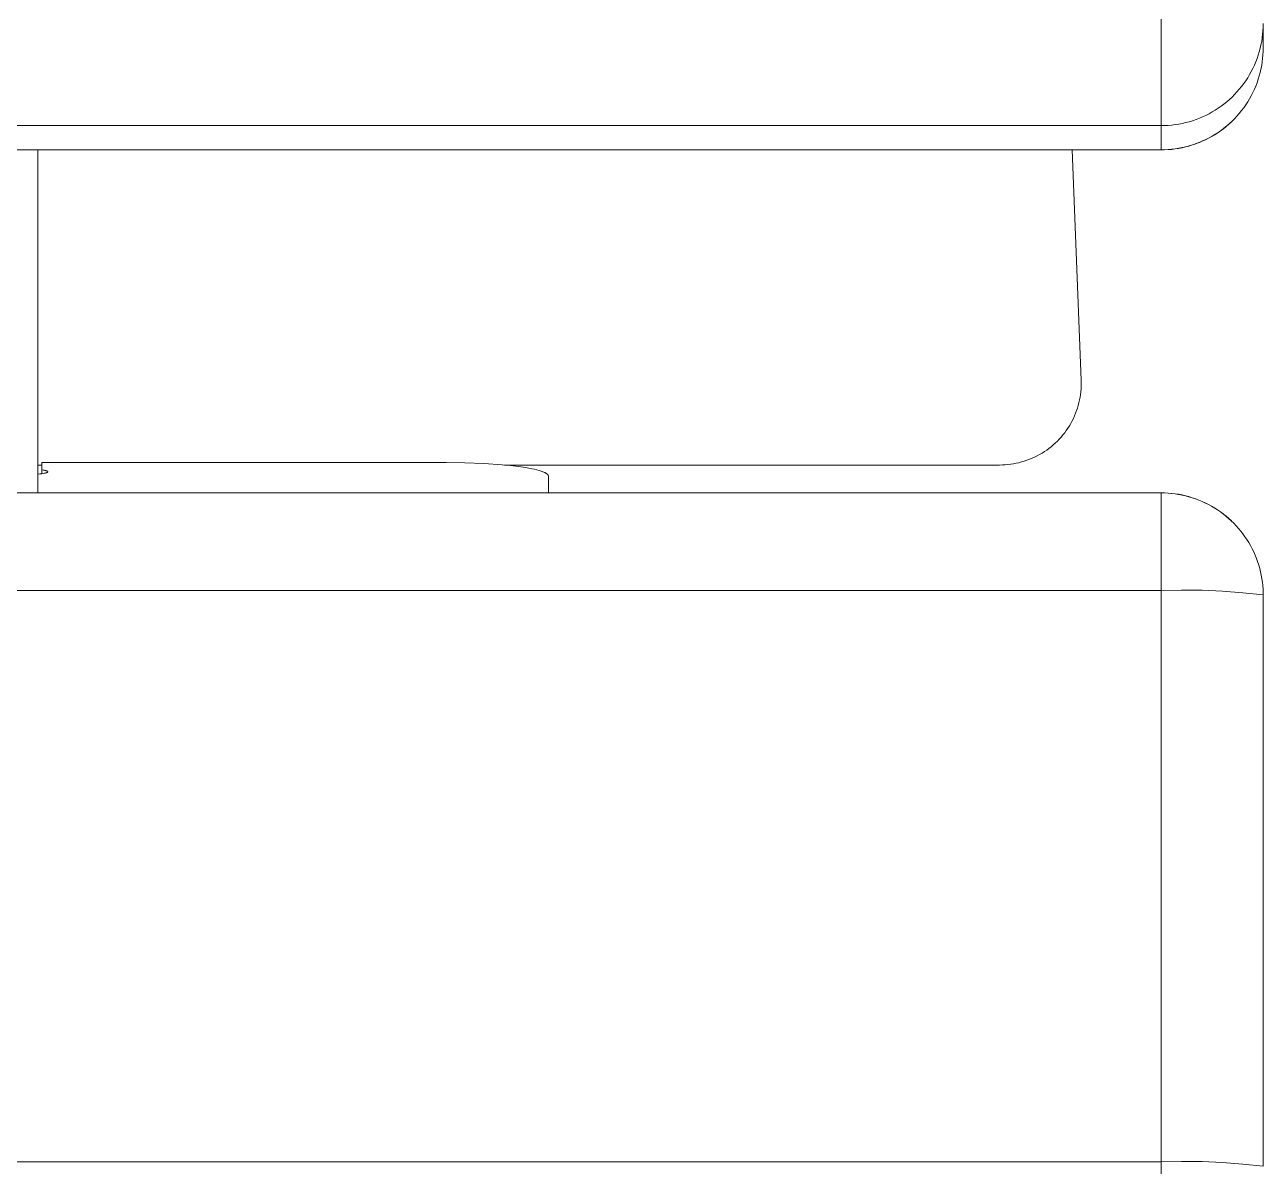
# Model space of a CAD drawing. Header units: millimetres. Extents: x -30 to 4992, y -440 to 3111.
# Drawn here: x 1882.4 to 1943, y 961 to 1016.9 of the extents above; entities that cross this region are included whole.
import ezdxf

# ---------------------------------------------------------------- set-up
doc = ezdxf.new("R2010")
doc.units = ezdxf.units.MM
doc.layers.add('ZANO_R', color=7, linetype='Continuous', lineweight=0)

msp = doc.modelspace()

# ---------------------------------------------------------------- linework, layer by layer
at = {"layer": 'ZANO_R'}
for p, q in [((1938.016, 1011.998), (1938.016, 1017.205)), ((1943.016, 1016.994), (1943.013, 1016.819)), ((1943.016, 1016.883), (1943.016, 1015.811)), ((1942.967, 1016.298), (1942.94, 1016.126)), ((1942.988, 1016.471), (1942.967, 1016.298)), ((1943.004, 1016.645), (1942.988, 1016.471)), ((1943.013, 1016.819), (1943.004, 1016.645)), ((1942.867, 1015.785), (1942.822, 1015.616)), ((1942.906, 1015.955), (1942.867, 1015.785)), ((1942.94, 1016.126), (1942.906, 1015.955)), ((1943.016, 1015.811), (1943.013, 1015.637)), ((1942.651, 1015.122), (1942.583, 1014.961)), ((1942.714, 1015.285), (1942.651, 1015.122)), ((1942.771, 1015.45), (1942.714, 1015.285)), ((1942.822, 1015.616), (1942.771, 1015.45)), ((1942.967, 1015.116), (1942.94, 1014.944)), ((1942.988, 1015.289), (1942.967, 1015.116)), ((1943.004, 1015.463), (1942.988, 1015.289)), ((1943.013, 1015.637), (1943.004, 1015.463)), ((1942.345, 1014.495), (1942.255, 1014.346)), ((1942.43, 1014.648), (1942.345, 1014.495)), ((1942.509, 1014.803), (1942.43, 1014.648)), ((1942.583, 1014.961), (1942.509, 1014.803)), ((1942.867, 1014.602), (1942.822, 1014.434)), ((1942.906, 1014.772), (1942.867, 1014.602)), ((1942.94, 1014.944), (1942.906, 1014.772)), ((1941.955, 1013.917), (1941.845, 1013.782)), ((1942.06, 1014.057), (1941.955, 1013.917)), ((1942.16, 1014.2), (1942.06, 1014.057)), ((1942.255, 1014.346), (1942.16, 1014.2)), ((1942.651, 1013.939), (1942.583, 1013.779)), ((1942.714, 1014.102), (1942.651, 1013.939)), ((1942.771, 1014.267), (1942.714, 1014.102)), ((1942.822, 1014.434), (1942.771, 1014.267)), ((1941.361, 1013.281), (1941.229, 1013.166)), ((1941.488, 1013.399), (1941.361, 1013.281)), ((1941.612, 1013.523), (1941.488, 1013.399)), ((1941.731, 1013.65), (1941.612, 1013.523)), ((1941.845, 1013.782), (1941.731, 1013.65)), ((1942.345, 1013.313), (1942.255, 1013.163)), ((1942.43, 1013.465), (1942.345, 1013.313)), ((1942.509, 1013.621), (1942.43, 1013.465)), ((1942.583, 1013.779), (1942.509, 1013.621)), ((1940.515, 1012.667), (1940.362, 1012.582)), ((1940.665, 1012.757), (1940.515, 1012.667)), ((1940.811, 1012.851), (1940.665, 1012.757)), ((1940.954, 1012.951), (1940.811, 1012.851)), ((1941.093, 1013.056), (1940.954, 1012.951)), ((1941.229, 1013.166), (1941.093, 1013.056)), ((1941.955, 1012.735), (1941.845, 1012.599)), ((1942.06, 1012.874), (1941.955, 1012.735)), ((1942.16, 1013.017), (1942.06, 1012.874)), ((1942.255, 1013.163), (1942.16, 1013.017)), ((1938.538, 1012.025), (1938.365, 1012.01)), ((1938.711, 1012.047), (1938.538, 1012.025)), ((1938.884, 1012.074), (1938.711, 1012.047)), ((1939.055, 1012.107), (1938.884, 1012.074)), ((1939.225, 1012.146), (1939.055, 1012.107)), ((1939.394, 1012.191), (1939.225, 1012.146)), ((1939.56, 1012.242), (1939.394, 1012.191)), ((1939.725, 1012.299), (1939.56, 1012.242)), ((1939.888, 1012.361), (1939.725, 1012.299)), ((1940.049, 1012.429), (1939.888, 1012.361)), ((1940.207, 1012.503), (1940.049, 1012.429)), ((1940.362, 1012.582), (1940.207, 1012.503)), ((1941.333, 1012.07), (1941.202, 1011.958)), ((1941.361, 1012.098), (1941.229, 1011.984)), ((1941.46, 1012.187), (1941.333, 1012.07)), ((1941.488, 1012.217), (1941.361, 1012.098)), ((1941.612, 1012.34), (1941.488, 1012.217)), ((1941.731, 1012.468), (1941.612, 1012.34)), ((1941.845, 1012.599), (1941.731, 1012.468)), ((1938.016, 1011.998), (148.016, 1011.998)), ((1938.19, 1012.001), (1938.016, 1011.998)), ((1938.016, 1010.816), (1938.016, 1011.998)), ((1938.365, 1012.01), (1938.19, 1012.001)), ((1940.492, 1011.468), (1940.341, 1011.385)), ((1940.515, 1011.484), (1940.362, 1011.4)), ((1940.641, 1011.556), (1940.492, 1011.468)), ((1940.665, 1011.574), (1940.515, 1011.484)), ((1940.786, 1011.649), (1940.641, 1011.556)), ((1940.811, 1011.669), (1940.665, 1011.574)), ((1940.928, 1011.747), (1940.786, 1011.649)), ((1940.954, 1011.769), (1940.811, 1011.669)), ((1941.067, 1011.85), (1940.928, 1011.747)), ((1941.093, 1011.874), (1940.954, 1011.769)), ((1941.202, 1011.958), (1941.067, 1011.85)), ((1941.229, 1011.984), (1941.093, 1011.874)), ((148.016, 1010.816), (1938.016, 1010.816)), ((1938.016, 1010.811), (148.016, 1010.811)), ((1883.016, 994.014), (1883.016, 1010.816)), ((1934.104, 999.537), (1933.664, 1010.816)), ((1938.19, 1010.819), (1938.016, 1010.816)), ((1938.016, 1010.812), (1938.016, 1010.816)), ((1938.189, 1010.814), (1938.016, 1010.811)), ((1938.016, 1010.813), (1938.016, 1010.812)), ((1938.016, 1010.812), (1938.016, 1010.812)), ((1938.016, 1010.812), (1938.016, 1010.811)), ((1938.016, 1010.811), (1938.016, 1010.812)), ((1938.016, 1010.811), (1938.016, 1010.811)), ((1938.016, 1010.811), (1938.016, 1010.811)), ((1938.361, 1010.823), (1938.189, 1010.814)), ((1938.365, 1010.828), (1938.19, 1010.819)), ((1938.533, 1010.838), (1938.361, 1010.823)), ((1938.538, 1010.843), (1938.365, 1010.828)), ((1938.705, 1010.859), (1938.533, 1010.838)), ((1938.711, 1010.864), (1938.538, 1010.843)), ((1938.875, 1010.886), (1938.705, 1010.859)), ((1938.884, 1010.891), (1938.711, 1010.864)), ((1939.045, 1010.918), (1938.875, 1010.886)), ((1939.055, 1010.925), (1938.884, 1010.891)), ((1939.213, 1010.957), (1939.045, 1010.918)), ((1939.225, 1010.964), (1939.055, 1010.925)), ((1939.38, 1011.001), (1939.213, 1010.957)), ((1939.394, 1011.009), (1939.225, 1010.964)), ((1939.545, 1011.051), (1939.38, 1011.001)), ((1939.56, 1011.06), (1939.394, 1011.009)), ((1939.709, 1011.107), (1939.545, 1011.051)), ((1939.725, 1011.117), (1939.56, 1011.06)), ((1939.87, 1011.168), (1939.709, 1011.107)), ((1939.888, 1011.179), (1939.725, 1011.117)), ((1940.03, 1011.235), (1939.87, 1011.168)), ((1940.049, 1011.247), (1939.888, 1011.179)), ((1940.186, 1011.307), (1940.03, 1011.235)), ((1940.207, 1011.321), (1940.049, 1011.247)), ((1940.341, 1011.385), (1940.186, 1011.307)), ((1940.362, 1011.4), (1940.207, 1011.321)), ((1934.106, 999.459), (1934.104, 999.537)), ((1934.107, 999.381), (1934.105, 999.245)), ((1934.107, 999.381), (1934.106, 999.459)), ((1934.049, 998.701), (1934.023, 998.567)), ((1934.07, 998.836), (1934.049, 998.701)), ((1934.086, 998.972), (1934.07, 998.836)), ((1934.098, 999.108), (1934.086, 998.972)), ((1934.105, 999.245), (1934.098, 999.108)), ((1933.919, 998.171), (1933.876, 998.042)), ((1933.959, 998.302), (1933.919, 998.171)), ((1933.993, 998.434), (1933.959, 998.302)), ((1934.023, 998.567), (1933.993, 998.434)), ((1933.658, 997.541), (1933.594, 997.421)), ((1933.719, 997.663), (1933.658, 997.541)), ((1933.776, 997.787), (1933.719, 997.663)), ((1933.828, 997.914), (1933.776, 997.787)), ((1933.876, 998.042), (1933.828, 997.914)), ((1933.294, 996.964), (1933.21, 996.857)), ((1933.375, 997.074), (1933.294, 996.964)), ((1933.452, 997.187), (1933.375, 997.074)), ((1933.525, 997.303), (1933.452, 997.187)), ((1933.594, 997.421), (1933.525, 997.303)), ((1932.631, 996.278), (1932.524, 996.194)), ((1932.736, 996.366), (1932.631, 996.278)), ((1932.837, 996.458), (1932.736, 996.366)), ((1932.935, 996.553), (1932.837, 996.458)), ((1933.03, 996.651), (1932.935, 996.553)), ((1933.122, 996.752), (1933.03, 996.651)), ((1933.21, 996.857), (1933.122, 996.752)), ((1931.574, 995.66), (1931.446, 995.612)), ((1931.701, 995.712), (1931.574, 995.66)), ((1931.825, 995.769), (1931.701, 995.712)), ((1931.947, 995.83), (1931.825, 995.769)), ((1932.067, 995.894), (1931.947, 995.83)), ((1932.185, 995.963), (1932.067, 995.894)), ((1932.301, 996.036), (1932.185, 995.963)), ((1932.414, 996.113), (1932.301, 996.036)), ((1932.524, 996.194), (1932.414, 996.113)), ((1883.016, 995.381), (1883.216, 995.381)), ((1903.016, 995.501), (1883.216, 995.501)), ((1883.216, 995.501), (1883.216, 995.143)), ((1883.216, 995.143), (1883.277, 995.135)), ((1883.216, 995.143), (1883.216, 994.955)), ((1883.277, 995.135), (1883.333, 995.125)), ((1883.333, 995.125), (1883.359, 995.119)), ((1883.359, 995.119), (1883.383, 995.114)), ((1883.383, 995.114), (1883.406, 995.108)), ((1883.406, 995.108), (1883.427, 995.102)), ((1883.427, 995.102), (1883.436, 995.099)), ((1883.436, 995.099), (1883.445, 995.096)), ((1883.445, 995.096), (1883.454, 995.093)), ((1883.454, 995.093), (1883.462, 995.09)), ((1883.462, 995.09), (1883.469, 995.086)), ((1883.469, 995.086), (1883.472, 995.085)), ((1883.472, 995.085), (1883.476, 995.083)), ((1883.476, 995.083), (1883.479, 995.082)), ((1883.479, 995.082), (1883.482, 995.08)), ((1883.482, 995.08), (1883.485, 995.078)), ((1883.485, 995.078), (1883.488, 995.077)), ((1883.488, 995.077), (1883.49, 995.075)), ((1883.49, 995.075), (1883.492, 995.073)), ((1883.492, 995.073), (1883.494, 995.072)), ((1883.494, 995.072), (1883.495, 995.072)), ((1883.495, 995.072), (1883.496, 995.071)), ((1883.496, 995.071), (1883.497, 995.07)), ((1883.497, 995.07), (1883.498, 995.069)), ((1883.498, 995.069), (1883.499, 995.068)), ((1883.499, 995.068), (1883.5, 995.067)), ((1883.5, 995.067), (1883.5, 995.067)), ((1883.5, 995.067), (1883.501, 995.066)), ((1883.501, 995.066), (1883.502, 995.065)), ((1883.502, 995.065), (1883.503, 995.064)), ((1883.503, 995.064), (1883.503, 995.063)), ((1883.503, 995.063), (1883.504, 995.062)), ((1883.504, 995.062), (1883.505, 995.061)), ((1883.505, 995.061), (1883.505, 995.061)), ((1883.505, 995.061), (1883.506, 995.06)), ((1883.506, 995.06), (1883.506, 995.059)), ((1883.506, 995.059), (1883.507, 995.058)), ((1883.507, 995.058), (1883.507, 995.057)), ((1883.507, 995.057), (1883.507, 995.056)), ((1883.507, 995.056), (1883.508, 995.055)), ((1883.508, 995.043), (1883.507, 995.042)), ((1883.507, 995.042), (1883.507, 995.042)), ((1883.507, 995.042), (1883.507, 995.041)), ((1883.508, 995.055), (1883.508, 995.055)), ((1883.508, 995.055), (1883.508, 995.054)), ((1883.508, 995.054), (1883.508, 995.053)), ((1883.508, 995.053), (1883.509, 995.052)), ((1883.509, 995.047), (1883.508, 995.046)), ((1883.508, 995.046), (1883.508, 995.045)), ((1883.508, 995.045), (1883.508, 995.044)), ((1883.508, 995.044), (1883.508, 995.043)), ((1883.509, 995.052), (1883.509, 995.051)), ((1883.509, 995.051), (1883.509, 995.05)), ((1883.509, 995.05), (1883.509, 995.049)), ((1883.509, 995.049), (1883.509, 995.049)), ((1883.509, 995.049), (1883.509, 995.048)), ((1883.509, 995.048), (1883.509, 995.047)), ((1903.926, 995.489), (1903.016, 995.501)), ((1904.856, 995.454), (1903.926, 995.489)), ((1905.752, 995.392), (1904.856, 995.454)), ((1906.167, 995.352), (1905.752, 995.392)), ((1905.875, 995.381), (1930.107, 995.381)), ((1906.551, 995.306), (1906.167, 995.352)), ((1906.898, 995.255), (1906.551, 995.306)), ((1907.055, 995.228), (1906.898, 995.255)), ((1907.201, 995.2), (1907.055, 995.228)), ((1907.335, 995.171), (1907.201, 995.2)), ((1907.457, 995.141), (1907.335, 995.171)), ((1907.567, 995.111), (1907.457, 995.141)), ((1907.618, 995.096), (1907.567, 995.111)), ((1907.665, 995.08), (1907.618, 995.096)), ((1907.709, 995.065), (1907.665, 995.08)), ((1907.75, 995.05), (1907.709, 995.065)), ((1907.788, 995.034), (1907.75, 995.05)), ((1930.243, 995.383), (1930.107, 995.381)), ((1930.38, 995.39), (1930.243, 995.383)), ((1930.516, 995.402), (1930.38, 995.39)), ((1930.652, 995.418), (1930.516, 995.402)), ((1930.787, 995.439), (1930.652, 995.418)), ((1930.921, 995.465), (1930.787, 995.439)), ((1931.054, 995.495), (1930.921, 995.465)), ((1931.186, 995.529), (1931.054, 995.495)), ((1931.317, 995.569), (1931.186, 995.529)), ((1931.446, 995.612), (1931.317, 995.569)), ((1883.116, 994.944), (1883.016, 994.935)), ((1883.216, 994.955), (1883.116, 994.944)), ((1883.277, 994.964), (1883.216, 994.955)), ((1883.333, 994.974), (1883.277, 994.964)), ((1883.359, 994.979), (1883.333, 994.974)), ((1883.383, 994.985), (1883.359, 994.979)), ((1883.406, 994.991), (1883.383, 994.985)), ((1883.427, 994.997), (1883.406, 994.991)), ((1883.436, 995), (1883.427, 994.997)), ((1883.445, 995.003), (1883.436, 995)), ((1883.454, 995.006), (1883.445, 995.003)), ((1883.462, 995.009), (1883.454, 995.006)), ((1883.469, 995.012), (1883.462, 995.009)), ((1883.472, 995.014), (1883.469, 995.012)), ((1883.476, 995.016), (1883.472, 995.014)), ((1883.479, 995.017), (1883.476, 995.016)), ((1883.482, 995.019), (1883.479, 995.017)), ((1883.485, 995.02), (1883.482, 995.019)), ((1883.488, 995.022), (1883.485, 995.02)), ((1883.49, 995.024), (1883.488, 995.022)), ((1883.492, 995.025), (1883.49, 995.024)), ((1883.494, 995.026), (1883.492, 995.025)), ((1883.495, 995.027), (1883.494, 995.026)), ((1883.496, 995.028), (1883.495, 995.027)), ((1883.497, 995.029), (1883.496, 995.028)), ((1883.498, 995.03), (1883.497, 995.029)), ((1883.499, 995.031), (1883.498, 995.03)), ((1883.5, 995.031), (1883.499, 995.031)), ((1883.501, 995.033), (1883.5, 995.032)), ((1883.5, 995.032), (1883.5, 995.031)), ((1883.502, 995.034), (1883.501, 995.033)), ((1883.503, 995.035), (1883.502, 995.034)), ((1883.504, 995.036), (1883.503, 995.036)), ((1883.503, 995.036), (1883.503, 995.035)), ((1883.505, 995.037), (1883.504, 995.036)), ((1883.506, 995.039), (1883.505, 995.038)), ((1883.505, 995.038), (1883.505, 995.037)), ((1883.507, 995.041), (1883.506, 995.04)), ((1883.506, 995.04), (1883.506, 995.039)), ((1907.823, 995.019), (1907.788, 995.034)), ((1907.839, 995.011), (1907.823, 995.019)), ((1907.855, 995.003), (1907.839, 995.011)), ((1907.87, 994.995), (1907.855, 995.003)), ((1907.884, 994.988), (1907.87, 994.995)), ((1907.897, 994.98), (1907.884, 994.988)), ((1907.909, 994.972), (1907.897, 994.98)), ((1907.921, 994.964), (1907.909, 994.972)), ((1907.932, 994.957), (1907.921, 994.964)), ((1907.943, 994.949), (1907.932, 994.957)), ((1907.948, 994.945), (1907.943, 994.949)), ((1907.952, 994.941), (1907.948, 994.945)), ((1907.957, 994.937), (1907.952, 994.941)), ((1907.961, 994.934), (1907.957, 994.937)), ((1907.966, 994.93), (1907.961, 994.934)), ((1907.97, 994.926), (1907.966, 994.93)), ((1907.973, 994.922), (1907.97, 994.926)), ((1907.977, 994.918), (1907.973, 994.922)), ((1907.981, 994.914), (1907.977, 994.918)), ((1907.984, 994.911), (1907.981, 994.914)), ((1907.987, 994.907), (1907.984, 994.911)), ((1907.99, 994.903), (1907.987, 994.907)), ((1907.993, 994.899), (1907.99, 994.903)), ((1907.996, 994.895), (1907.993, 994.899)), ((1907.998, 994.892), (1907.996, 994.895)), ((1908, 994.888), (1907.998, 994.892)), ((1908.003, 994.884), (1908, 994.888)), ((1908.005, 994.88), (1908.003, 994.884)), ((1908.006, 994.877), (1908.005, 994.88)), ((1908.008, 994.873), (1908.006, 994.877)), ((1908.01, 994.869), (1908.008, 994.873)), ((1908.011, 994.865), (1908.01, 994.869)), ((1908.012, 994.862), (1908.011, 994.865)), ((1908.013, 994.858), (1908.012, 994.862)), ((1908.014, 994.854), (1908.013, 994.858)), ((1908.015, 994.85), (1908.014, 994.854)), ((1908.015, 994.847), (1908.015, 994.85)), ((1908.016, 994.843), (1908.015, 994.847)), ((1908.016, 994.839), (1908.016, 994.843)), ((1908.016, 994.836), (1908.016, 994.839)), ((1908.016, 994.014), (1908.016, 994.836)), ((148.016, 994.019), (1938.016, 994.019)), ((148.016, 994.014), (1938.016, 994.014)), ((1938.016, 994.019), (1938.188, 994.016)), ((1938.016, 989.23), (1938.016, 994.017)), ((1938.016, 994.014), (1938.188, 994.011)), ((1938.188, 994.016), (1938.36, 994.007)), ((1938.188, 994.011), (1938.361, 994.002)), ((1938.36, 994.007), (1938.531, 993.992)), ((1938.361, 994.002), (1938.533, 993.988)), ((1938.531, 993.992), (1938.702, 993.972)), ((1938.533, 993.988), (1938.704, 993.967)), ((1938.702, 993.972), (1938.872, 993.945)), ((1938.704, 993.967), (1938.875, 993.94)), ((1938.872, 993.945), (1939.041, 993.913)), ((1938.875, 993.94), (1939.044, 993.908)), ((1939.041, 993.913), (1939.209, 993.874)), ((1939.044, 993.908), (1939.212, 993.869)), ((1939.209, 993.874), (1939.375, 993.831)), ((1939.212, 993.869), (1939.379, 993.825)), ((1939.375, 993.831), (1939.54, 993.781)), ((1939.379, 993.825), (1939.544, 993.775)), ((1939.54, 993.781), (1939.703, 993.726)), ((1939.544, 993.775), (1939.708, 993.72)), ((1939.703, 993.726), (1939.864, 993.665)), ((1939.708, 993.72), (1939.869, 993.659)), ((1939.864, 993.665), (1940.023, 993.598)), ((1939.869, 993.659), (1940.028, 993.592)), ((1940.023, 993.598), (1940.179, 993.527)), ((1940.028, 993.592), (1940.185, 993.52)), ((1940.179, 993.527), (1940.333, 993.45)), ((1940.185, 993.52), (1940.339, 993.442)), ((1940.333, 993.45), (1940.484, 993.367)), ((1940.339, 993.442), (1940.491, 993.359)), ((1940.484, 993.367), (1940.632, 993.28)), ((1940.491, 993.359), (1940.639, 993.272)), ((1940.632, 993.28), (1940.777, 993.187)), ((1940.639, 993.272), (1940.785, 993.178)), ((1940.777, 993.187), (1940.919, 993.09)), ((1940.785, 993.178), (1940.927, 993.081)), ((1940.919, 993.09), (1941.057, 992.988)), ((1940.927, 993.081), (1941.065, 992.978)), ((1941.057, 992.988), (1941.192, 992.881)), ((1941.065, 992.978), (1941.2, 992.87)), ((1941.192, 992.881), (1941.323, 992.769)), ((1941.2, 992.87), (1941.331, 992.758)), ((1941.323, 992.769), (1941.45, 992.653)), ((1941.331, 992.758), (1941.459, 992.641)), ((1941.45, 992.653), (1941.573, 992.533)), ((1941.573, 992.533), (1941.692, 992.408)), ((1941.692, 992.408), (1941.806, 992.28)), ((1941.806, 992.28), (1941.916, 992.147)), ((1941.916, 992.147), (1942.021, 992.011)), ((1942.021, 992.011), (1942.122, 991.872)), ((1942.122, 991.872), (1942.218, 991.729)), ((1942.218, 991.729), (1942.309, 991.583)), ((1942.309, 991.583), (1942.394, 991.433)), ((1942.394, 991.433), (1942.475, 991.281)), ((1942.475, 991.281), (1942.55, 991.127)), ((1942.55, 991.127), (1942.62, 990.969)), ((1942.62, 990.969), (1942.684, 990.81)), ((1942.684, 990.81), (1942.743, 990.648)), ((1942.743, 990.648), (1942.796, 990.484)), ((1942.796, 990.484), (1942.844, 990.319)), ((1942.844, 990.319), (1942.886, 990.152)), ((1942.886, 990.152), (1942.922, 989.984)), ((1942.922, 989.984), (1942.952, 989.815)), ((1942.952, 989.815), (1942.977, 989.644)), ((1942.977, 989.644), (1942.995, 989.473)), ((1938.016, 989.23), (148.016, 989.23)), ((1938.016, 989.23), (1939.018, 989.255)), ((1938.016, 961.255), (1938.016, 989.23)), ((1939.018, 989.255), (1940.02, 989.247)), ((1940.02, 989.247), (1941.021, 989.204)), ((1941.021, 989.204), (1942.02, 989.128)), ((1942.02, 989.128), (1943.016, 989.019)), ((1942.995, 989.473), (1943.008, 989.302)), ((1943.008, 989.302), (1943.015, 989.13)), ((1943.015, 989.13), (1943.016, 989.024)), ((1943.016, 989.019), (1943.016, 963.468)), ((1943.016, 987.832), (1943.016, 985.919)), ((1943.016, 982.071), (1943.016, 978.472)), ((1943.016, 974.624), (1943.016, 971.025)), ((1943.016, 967.177), (1943.016, 963.578)), ((1943.016, 961.048), (1943.016, 963.468)), ((148.016, 961.255), (1938.016, 961.255)), ((1938.016, 961.255), (1939.018, 961.28)), ((1938.016, 956.048), (1938.016, 961.255)), ((1939.018, 961.28), (1940.02, 961.271)), ((1940.02, 961.271), (1941.021, 961.229)), ((1941.021, 961.229), (1942.02, 961.153)), ((1942.02, 961.153), (1943.016, 961.044))]:
    msp.add_line(p, q, dxfattribs=at)

doc.saveas('drawing.dxf')
